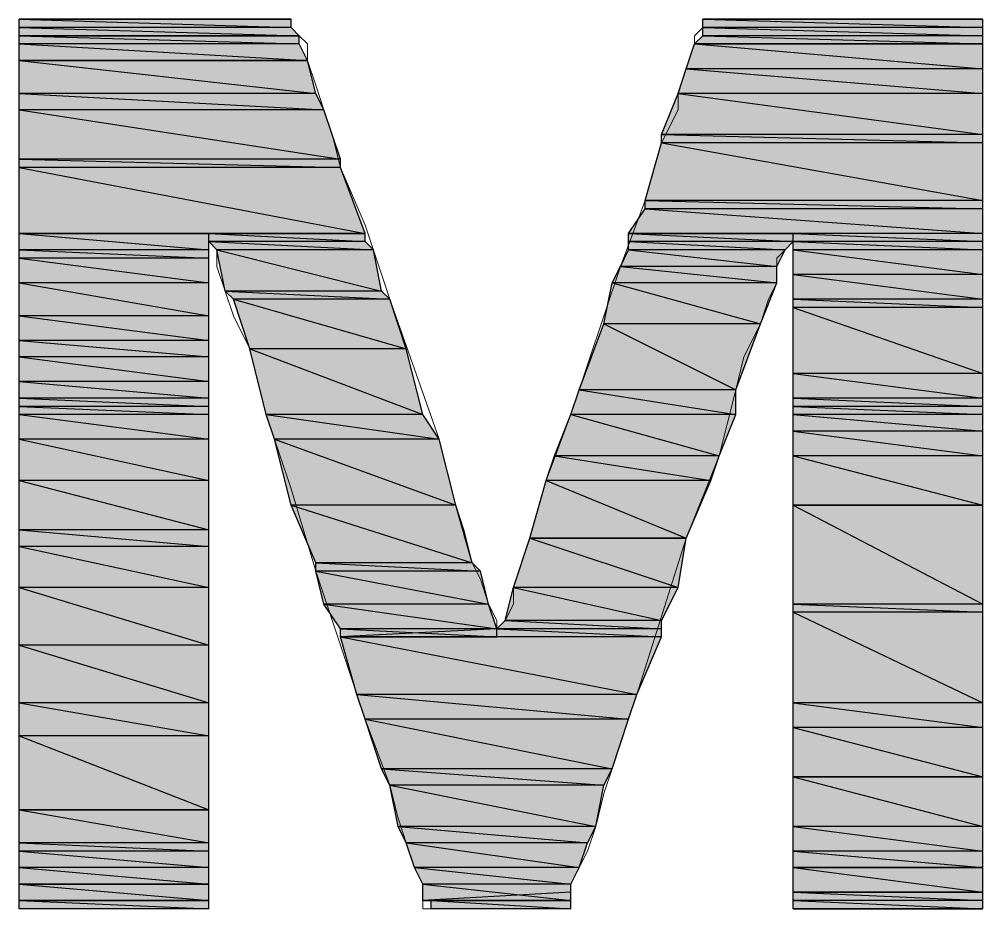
# Model space of a CAD drawing. Header units: millimetres. Extents: x -678 to 5260, y -935 to 3264.
# Drawn here: x 4973.06 to 5011.9, y -830.98 to -795.13 of the extents above; entities that cross this region are included whole.
import ezdxf

# ---------------------------------------------------------------- set-up
doc = ezdxf.new("R2010")
doc.units = ezdxf.units.MM
doc.header["$MEASUREMENT"] = 0
doc.layers.get('0').update_dxf_attribs({"linetype": 'CONTINUOUS'})

msp = doc.modelspace()

# ---------------------------------------------------------------- hatches: boundary and pattern name
at = {"true_color": 0x000007}
h = msp.add_hatch(color=7, dxfattribs=at)
h.paths.add_polyline_path([(4984.01304, -795.12832), (4973.05869, -795.12832), (4984.01304, -795.46027)])
h.paths.add_polyline_path([(4973.05869, -795.12832), (4984.01304, -795.46027), (4973.05869, -795.46027)])
h = msp.add_hatch(color=7, dxfattribs=at)
h.paths.add_polyline_path([(5011.89686, -795.12832), (5000.61055, -795.12832), (5011.89686, -795.46027)])
h.paths.add_polyline_path([(5000.61055, -795.12832), (5011.89686, -795.46027), (5000.61055, -795.46027)])
h = msp.add_hatch(color=7, dxfattribs=at)
h.paths.add_polyline_path([(4984.01304, -795.46027), (4973.05869, -795.46027), (4984.34499, -795.79222)])
h.paths.add_polyline_path([(4973.05869, -795.46027), (4984.34499, -795.79222), (4973.05869, -795.79222)])
h = msp.add_hatch(color=7, dxfattribs=at)
h.paths.add_polyline_path([(4984.34499, -795.79222), (4973.05869, -795.79222), (4984.34499, -796.12417)])
h.paths.add_polyline_path([(4973.05869, -795.79222), (4984.34499, -796.12417), (4973.05869, -796.12417)])
h = msp.add_hatch(color=7, dxfattribs=at)
h.paths.add_polyline_path([(5011.89686, -795.79222), (5000.61055, -795.79222), (5011.89686, -796.12417)])
h.paths.add_polyline_path([(5000.61055, -795.79222), (5011.89686, -796.12417), (5000.2786, -796.12417)])
h = msp.add_hatch(color=7, dxfattribs=at)
h.paths.add_polyline_path([(5011.89686, -795.46027), (5000.61055, -795.46027), (5011.89686, -795.79222)])
h.paths.add_polyline_path([(5000.61055, -795.46027), (5011.89686, -795.79222), (5000.61055, -795.79222)])
h = msp.add_hatch(color=7, dxfattribs=at)
h.paths.add_polyline_path([(4984.34499, -796.12417), (4973.05869, -796.12417), (4984.67694, -796.78807)])
h.paths.add_polyline_path([(4973.05869, -796.12417), (4984.67694, -796.78807), (4973.05869, -796.78807)])
h = msp.add_hatch(color=7, dxfattribs=at)
h.paths.add_polyline_path([(5011.89686, -796.12417), (5000.2786, -796.12417), (5011.89686, -797.12002)])
h.paths.add_polyline_path([(5000.2786, -796.12417), (5011.89686, -797.12002), (4999.94665, -797.12002)])
h = msp.add_hatch(color=7, dxfattribs=at)
h.paths.add_polyline_path([(4984.67694, -796.78807), (4973.05869, -796.78807), (4985.00889, -798.11587)])
h.paths.add_polyline_path([(4973.05869, -796.78807), (4985.00889, -798.11587), (4973.05869, -798.11587)])
h = msp.add_hatch(color=7, dxfattribs=at)
h.paths.add_polyline_path([(5011.89686, -797.12002), (4999.94665, -797.12002), (5011.89686, -798.11587)])
h.paths.add_polyline_path([(4999.94665, -797.12002), (5011.89686, -798.11587), (4999.6147, -798.11587)])
h = msp.add_hatch(color=7, dxfattribs=at)
h.paths.add_polyline_path([(4985.00889, -798.11587), (4973.05869, -798.11587), (4985.34084, -798.77977)])
h.paths.add_polyline_path([(4973.05869, -798.11587), (4985.34084, -798.77977), (4973.05869, -798.77977)])
h = msp.add_hatch(color=7, dxfattribs=at)
h.paths.add_polyline_path([(5011.89686, -798.11587), (4999.6147, -798.11587), (5011.89686, -799.77562)])
h.paths.add_polyline_path([(4999.6147, -798.11587), (5011.89686, -799.77562), (4998.9508, -799.77562)])
h = msp.add_hatch(color=7, dxfattribs=at)
h.paths.add_polyline_path([(4985.34084, -798.77977), (4973.05869, -798.77977), (4986.00474, -800.77147)])
h.paths.add_polyline_path([(4973.05869, -798.77977), (4986.00474, -800.77147), (4973.05869, -800.77147)])
h = msp.add_hatch(color=7, dxfattribs=at)
h.paths.add_polyline_path([(5011.89686, -799.77562), (4998.9508, -799.77562), (5011.89686, -800.10757)])
h.paths.add_polyline_path([(4998.9508, -799.77562), (5011.89686, -800.10757), (4998.9508, -800.10757)])
h = msp.add_hatch(color=7, dxfattribs=at)
h.paths.add_polyline_path([(5011.89686, -800.10757), (4998.9508, -800.10757), (5011.89686, -802.43122)])
h.paths.add_polyline_path([(4998.9508, -800.10757), (5011.89686, -802.43122), (4998.2869, -802.43122)])
h = msp.add_hatch(color=7, dxfattribs=at)
h.paths.add_polyline_path([(4986.00474, -800.77147), (4973.05869, -800.77147), (4986.00474, -801.10342)])
h.paths.add_polyline_path([(4973.05869, -800.77147), (4986.00474, -801.10342), (4973.05869, -801.10342)])
h = msp.add_hatch(color=7, dxfattribs=at)
h.paths.add_polyline_path([(4986.00474, -801.10342), (4973.05869, -801.10342), (4987.00059, -803.75902)])
h.paths.add_polyline_path([(4973.05869, -801.10342), (4987.00059, -803.75902), (4973.05869, -803.75902)])
h = msp.add_hatch(color=7, dxfattribs=at)
h.paths.add_polyline_path([(5011.89686, -802.76317), (4998.2869, -802.76317), (5011.89686, -803.75902)])
h.paths.add_polyline_path([(4998.2869, -802.76317), (5011.89686, -803.75902), (4997.623, -803.75902)])
h = msp.add_hatch(color=7, dxfattribs=at)
h.paths.add_polyline_path([(5011.89686, -802.43122), (4998.2869, -802.43122), (5011.89686, -802.76317)])
h.paths.add_polyline_path([(4998.2869, -802.43122), (5011.89686, -802.76317), (4998.2869, -802.76317)])
h = msp.add_hatch(color=7, dxfattribs=at)
h.paths.add_polyline_path([(4980.69354, -803.75902), (4973.05869, -803.75902), (4980.69354, -804.42292)])
h.paths.add_polyline_path([(4973.05869, -803.75902), (4980.69354, -804.42292), (4973.05869, -804.42292)])
h = msp.add_hatch(color=7, dxfattribs=at)
h.paths.add_polyline_path([(4987.00059, -803.75902), (4980.69354, -803.75902), (4987.00059, -804.09097)])
h.paths.add_polyline_path([(4980.69354, -803.75902), (4987.00059, -804.09097), (4980.69354, -804.09097)])
h = msp.add_hatch(color=7, dxfattribs=at)
h.paths.add_polyline_path([(5004.26201, -803.75902), (4997.623, -803.75902), (5004.26201, -804.09097)])
h.paths.add_polyline_path([(4997.623, -803.75902), (5004.26201, -804.09097), (4997.623, -804.09097)])
h = msp.add_hatch(color=7, dxfattribs=at)
h.paths.add_polyline_path([(5011.89686, -803.75902), (5004.26201, -803.75902), (5011.89686, -804.09097)])
h.paths.add_polyline_path([(5004.26201, -803.75902), (5011.89686, -804.09097), (5004.26201, -804.09097)])
h = msp.add_hatch(color=7, dxfattribs=at)
h.paths.add_polyline_path([(4987.00059, -804.09097), (4980.69354, -804.09097), (4987.33254, -804.42292)])
h.paths.add_polyline_path([(4980.69354, -804.09097), (4987.33254, -804.42292), (4981.02549, -804.42292)])
h = msp.add_hatch(color=7, dxfattribs=at)
h.paths.add_polyline_path([(5004.26201, -804.09097), (4997.623, -804.09097), (5003.93006, -804.42292)])
h.paths.add_polyline_path([(4997.623, -804.09097), (5003.93006, -804.42292), (4997.623, -804.42292)])
h = msp.add_hatch(color=7, dxfattribs=at)
h.paths.add_polyline_path([(5011.89686, -804.09097), (5004.26201, -804.09097), (5011.89686, -804.42292)])
h.paths.add_polyline_path([(5004.26201, -804.09097), (5011.89686, -804.42292), (5004.26201, -804.42292)])
h = msp.add_hatch(color=7, dxfattribs=at)
h.paths.add_polyline_path([(4980.69354, -804.42292), (4973.05869, -804.42292), (4980.69354, -804.75487)])
h.paths.add_polyline_path([(4973.05869, -804.42292), (4980.69354, -804.75487), (4973.05869, -804.75487)])
h = msp.add_hatch(color=7, dxfattribs=at)
h.paths.add_polyline_path([(4987.33254, -804.42292), (4981.02549, -804.42292), (4987.6645, -806.08267)])
h.paths.add_polyline_path([(4981.02549, -804.42292), (4987.6645, -806.08267), (4981.35744, -806.08267)])
h = msp.add_hatch(color=7, dxfattribs=at)
h.paths.add_polyline_path([(5003.93006, -804.42292), (4997.623, -804.42292), (5003.59811, -805.08682)])
h.paths.add_polyline_path([(4997.623, -804.42292), (5003.59811, -805.08682), (4997.29105, -805.08682)])
h = msp.add_hatch(color=7, dxfattribs=at)
h.paths.add_polyline_path([(5011.89686, -804.42292), (5004.26201, -804.42292), (5011.89686, -805.41877)])
h.paths.add_polyline_path([(5004.26201, -804.42292), (5011.89686, -805.41877), (5004.26201, -805.41877)])
h = msp.add_hatch(color=7, dxfattribs=at)
h.paths.add_polyline_path([(4980.69354, -804.75487), (4973.05869, -804.75487), (4980.69354, -805.75072)])
h.paths.add_polyline_path([(4973.05869, -804.75487), (4980.69354, -805.75072), (4973.05869, -805.75072)])
h = msp.add_hatch(color=7, dxfattribs=at)
h.paths.add_polyline_path([(5003.59811, -805.08682), (4997.29105, -805.08682), (5003.59811, -805.75072)])
h.paths.add_polyline_path([(4997.29105, -805.08682), (5003.59811, -805.75072), (4996.9591, -805.75072)])
h = msp.add_hatch(color=7, dxfattribs=at)
h.paths.add_polyline_path([(5011.89686, -805.41877), (5004.26201, -805.41877), (5011.89686, -806.41462)])
h.paths.add_polyline_path([(5004.26201, -805.41877), (5011.89686, -806.41462), (5004.26201, -806.41462)])
h = msp.add_hatch(color=7, dxfattribs=at)
h.paths.add_polyline_path([(4980.69354, -805.75072), (4973.05869, -805.75072), (4980.69354, -807.07852)])
h.paths.add_polyline_path([(4973.05869, -805.75072), (4980.69354, -807.07852), (4973.05869, -807.07852)])
h = msp.add_hatch(color=7, dxfattribs=at)
h.paths.add_polyline_path([(5003.59811, -805.75072), (4996.9591, -805.75072), (5002.9342, -807.41047)])
h.paths.add_polyline_path([(4996.9591, -805.75072), (5002.9342, -807.41047), (4996.62715, -807.41047)])
h = msp.add_hatch(color=7, dxfattribs=at)
h.paths.add_polyline_path([(4987.6645, -806.08267), (4981.35744, -806.08267), (4987.99645, -806.41462)])
h.paths.add_polyline_path([(4981.35744, -806.08267), (4987.99645, -806.41462), (4981.68939, -806.41462)])
h = msp.add_hatch(color=7, dxfattribs=at)
h.paths.add_polyline_path([(4987.99645, -806.41462), (4981.68939, -806.41462), (4988.66035, -808.40633)])
h.paths.add_polyline_path([(4981.68939, -806.41462), (4988.66035, -808.40633), (4982.35329, -808.40633)])
h = msp.add_hatch(color=7, dxfattribs=at)
h.paths.add_polyline_path([(5011.89686, -806.41462), (5004.26201, -806.41462), (5011.89686, -806.74657)])
h.paths.add_polyline_path([(5004.26201, -806.41462), (5011.89686, -806.74657), (5004.26201, -806.74657)])
h = msp.add_hatch(color=7, dxfattribs=at)
h.paths.add_polyline_path([(5011.89686, -806.74657), (5004.26201, -806.74657), (5011.89686, -809.40218)])
h.paths.add_polyline_path([(5004.26201, -806.74657), (5011.89686, -809.40218), (5004.26201, -809.40218)])
h = msp.add_hatch(color=7, dxfattribs=at)
h.paths.add_polyline_path([(4980.69354, -807.07852), (4973.05869, -807.07852), (4980.69354, -808.07438)])
h.paths.add_polyline_path([(4973.05869, -807.07852), (4980.69354, -808.07438), (4973.05869, -808.07438)])
h = msp.add_hatch(color=7, dxfattribs=at)
h.paths.add_polyline_path([(5002.9342, -807.41047), (4996.62715, -807.41047), (5001.93835, -810.06608)])
h.paths.add_polyline_path([(4996.62715, -807.41047), (5001.93835, -810.06608), (4995.6313, -810.06608)])
h = msp.add_hatch(color=7, dxfattribs=at)
h.paths.add_polyline_path([(4980.69354, -808.07438), (4973.05869, -808.07438), (4980.69354, -808.73828)])
h.paths.add_polyline_path([(4973.05869, -808.07438), (4980.69354, -808.73828), (4973.05869, -808.73828)])
h = msp.add_hatch(color=7, dxfattribs=at)
h.paths.add_polyline_path([(4988.66035, -808.40633), (4982.35329, -808.40633), (4989.32425, -811.06193)])
h.paths.add_polyline_path([(4982.35329, -808.40633), (4989.32425, -811.06193), (4983.01719, -811.06193)])
h = msp.add_hatch(color=7, dxfattribs=at)
h.paths.add_polyline_path([(4980.69354, -808.73828), (4973.05869, -808.73828), (4980.69354, -809.73413)])
h.paths.add_polyline_path([(4973.05869, -808.73828), (4980.69354, -809.73413), (4973.05869, -809.73413)])
h = msp.add_hatch(color=7, dxfattribs=at)
h.paths.add_polyline_path([(4980.69354, -809.73413), (4973.05869, -809.73413), (4980.69354, -810.39803)])
h.paths.add_polyline_path([(4973.05869, -809.73413), (4980.69354, -810.39803), (4973.05869, -810.39803)])
h = msp.add_hatch(color=7, dxfattribs=at)
h.paths.add_polyline_path([(5011.89686, -809.40218), (5004.26201, -809.40218), (5011.89686, -810.39803)])
h.paths.add_polyline_path([(5004.26201, -809.40218), (5011.89686, -810.39803), (5004.26201, -810.39803)])
h = msp.add_hatch(color=7, dxfattribs=at)
h.paths.add_polyline_path([(5001.93835, -810.06608), (4995.6313, -810.06608), (5001.93835, -811.06193)])
h.paths.add_polyline_path([(4995.6313, -810.06608), (5001.93835, -811.06193), (4995.29935, -811.06193)])
h = msp.add_hatch(color=7, dxfattribs=at)
h.paths.add_polyline_path([(4980.69354, -810.39803), (4973.05869, -810.39803), (4980.69354, -810.72998)])
h.paths.add_polyline_path([(4973.05869, -810.39803), (4980.69354, -810.72998), (4973.05869, -810.72998)])
h = msp.add_hatch(color=7, dxfattribs=at)
h.paths.add_polyline_path([(5011.89686, -810.39803), (5004.26201, -810.39803), (5011.89686, -810.72998)])
h.paths.add_polyline_path([(5004.26201, -810.39803), (5011.89686, -810.72998), (5004.26201, -810.72998)])
h = msp.add_hatch(color=7, dxfattribs=at)
h.paths.add_polyline_path([(4980.69354, -810.72998), (4973.05869, -810.72998), (4980.69354, -811.06193)])
h.paths.add_polyline_path([(4973.05869, -810.72998), (4980.69354, -811.06193), (4973.05869, -811.06193)])
h = msp.add_hatch(color=7, dxfattribs=at)
h.paths.add_polyline_path([(5011.89686, -810.72998), (5004.26201, -810.72998), (5011.89686, -811.06193)])
h.paths.add_polyline_path([(5004.26201, -810.72998), (5011.89686, -811.06193), (5004.26201, -811.06193)])
h = msp.add_hatch(color=7, dxfattribs=at)
h.paths.add_polyline_path([(4980.69354, -811.06193), (4973.05869, -811.06193), (4980.69354, -812.05778)])
h.paths.add_polyline_path([(4973.05869, -811.06193), (4980.69354, -812.05778), (4973.05869, -812.05778)])
h = msp.add_hatch(color=7, dxfattribs=at)
h.paths.add_polyline_path([(4989.32425, -811.06193), (4983.01719, -811.06193), (4989.98815, -812.05778)])
h.paths.add_polyline_path([(4983.01719, -811.06193), (4989.98815, -812.05778), (4983.34914, -812.05778)])
h = msp.add_hatch(color=7, dxfattribs=at)
h.paths.add_polyline_path([(5001.93835, -811.06193), (4995.29935, -811.06193), (5001.27445, -812.72168)])
h.paths.add_polyline_path([(4995.29935, -811.06193), (5001.27445, -812.72168), (4994.63545, -812.72168)])
h = msp.add_hatch(color=7, dxfattribs=at)
h.paths.add_polyline_path([(5011.89686, -811.06193), (5004.26201, -811.06193), (5011.89686, -811.72583)])
h.paths.add_polyline_path([(5004.26201, -811.06193), (5011.89686, -811.72583), (5004.26201, -811.72583)])
h = msp.add_hatch(color=7, dxfattribs=at)
h.paths.add_polyline_path([(4980.69354, -812.05778), (4973.05869, -812.05778), (4980.69354, -813.71753)])
h.paths.add_polyline_path([(4973.05869, -812.05778), (4980.69354, -813.71753), (4973.05869, -813.71753)])
h = msp.add_hatch(color=7, dxfattribs=at)
h.paths.add_polyline_path([(4989.98815, -812.05778), (4983.34914, -812.05778), (4990.65205, -814.71338)])
h.paths.add_polyline_path([(4983.34914, -812.05778), (4990.65205, -814.71338), (4984.01304, -814.71338)])
h = msp.add_hatch(color=7, dxfattribs=at)
h.paths.add_polyline_path([(5011.89686, -811.72583), (5004.26201, -811.72583), (5011.89686, -812.72168)])
h.paths.add_polyline_path([(5004.26201, -811.72583), (5011.89686, -812.72168), (5004.26201, -812.72168)])
h = msp.add_hatch(color=7, dxfattribs=at)
h.paths.add_polyline_path([(5001.27445, -812.72168), (4994.63545, -812.72168), (5000.9425, -813.71753)])
h.paths.add_polyline_path([(4994.63545, -812.72168), (5000.9425, -813.71753), (4994.3035, -813.71753)])
h = msp.add_hatch(color=7, dxfattribs=at)
h.paths.add_polyline_path([(5011.89686, -812.72168), (5004.26201, -812.72168), (5011.89686, -814.71338)])
h.paths.add_polyline_path([(5004.26201, -812.72168), (5011.89686, -814.71338), (5004.26201, -814.71338)])
h = msp.add_hatch(color=7, dxfattribs=at)
h.paths.add_polyline_path([(4980.69354, -813.71753), (4973.05869, -813.71753), (4980.69354, -815.70923)])
h.paths.add_polyline_path([(4973.05869, -813.71753), (4980.69354, -815.70923), (4973.05869, -815.70923)])
h = msp.add_hatch(color=7, dxfattribs=at)
h.paths.add_polyline_path([(5000.9425, -813.71753), (4994.3035, -813.71753), (4999.94665, -816.04118)])
h.paths.add_polyline_path([(4994.3035, -813.71753), (4999.94665, -816.04118), (4993.6396, -816.04118)])
h.paths.add_polyline_path([(4999.94665, -816.04118), (4993.6396, -816.04118)])
h.paths.add_polyline_path([(4993.6396, -816.04118), (4999.94665, -816.04118)])
h = msp.add_hatch(color=7, dxfattribs=at)
h.paths.add_polyline_path([(4990.65205, -814.71338), (4984.01304, -814.71338), (4991.31595, -817.03703)])
h.paths.add_polyline_path([(4984.01304, -814.71338), (4991.31595, -817.03703), (4985.00889, -817.03703)])
h = msp.add_hatch(color=7, dxfattribs=at)
h.paths.add_polyline_path([(5011.89686, -814.71338), (5004.26201, -814.71338), (5011.89686, -818.69678)])
h.paths.add_polyline_path([(5004.26201, -814.71338), (5011.89686, -818.69678), (5004.26201, -818.69678)])
h = msp.add_hatch(color=7, dxfattribs=at)
h.paths.add_polyline_path([(4980.69354, -815.70923), (4973.05869, -815.70923), (4980.69354, -816.37313)])
h.paths.add_polyline_path([(4973.05869, -815.70923), (4980.69354, -816.37313), (4973.05869, -816.37313)])
h = msp.add_hatch(color=7, dxfattribs=at)
h.paths.add_polyline_path([(4980.69354, -816.37313), (4973.05869, -816.37313), (4980.69354, -818.03288)])
h.paths.add_polyline_path([(4973.05869, -816.37313), (4980.69354, -818.03288), (4973.05869, -818.03288)])
h = msp.add_hatch(color=7, dxfattribs=at)
h.paths.add_polyline_path([(4999.94665, -816.04118), (4993.6396, -816.04118), (4999.6147, -818.03288)])
h.paths.add_polyline_path([(4993.6396, -816.04118), (4999.6147, -818.03288), (4992.9757, -818.03288)])
h = msp.add_hatch(color=7, dxfattribs=at)
h.paths.add_polyline_path([(4991.31595, -817.03703), (4985.00889, -817.03703), (4991.6479, -817.36898)])
h.paths.add_polyline_path([(4985.00889, -817.03703), (4991.6479, -817.36898), (4985.00889, -817.36898)])
h = msp.add_hatch(color=7, dxfattribs=at)
h.paths.add_polyline_path([(4991.6479, -817.36898), (4985.00889, -817.36898), (4991.97985, -818.69678)])
h.paths.add_polyline_path([(4985.00889, -817.36898), (4991.97985, -818.69678), (4985.34084, -818.69678)])
h = msp.add_hatch(color=7, dxfattribs=at)
h.paths.add_polyline_path([(4980.69354, -818.03288), (4973.05869, -818.03288), (4980.69354, -820.35653)])
h.paths.add_polyline_path([(4973.05869, -818.03288), (4980.69354, -820.35653), (4973.05869, -820.35653)])
h = msp.add_hatch(color=7, dxfattribs=at)
h.paths.add_polyline_path([(4999.6147, -818.03288), (4992.9757, -818.03288), (4998.9508, -819.36068)])
h.paths.add_polyline_path([(4992.9757, -818.03288), (4998.9508, -819.36068), (4992.64375, -819.36068)])
h = msp.add_hatch(color=7, dxfattribs=at)
h.paths.add_polyline_path([(4991.97985, -818.69678), (4985.34084, -818.69678), (4992.3118, -819.69263)])
h.paths.add_polyline_path([(4985.34084, -818.69678), (4992.3118, -819.69263), (4986.00474, -819.69263)])
h = msp.add_hatch(color=7, dxfattribs=at)
h.paths.add_polyline_path([(5011.89686, -818.69678), (5004.26201, -818.69678), (5011.89686, -819.02873)])
h.paths.add_polyline_path([(5004.26201, -818.69678), (5011.89686, -819.02873), (5004.26201, -819.02873)])
h = msp.add_hatch(color=7, dxfattribs=at)
h.paths.add_polyline_path([(5011.89686, -819.02873), (5004.26201, -819.02873), (5011.89686, -822.68018)])
h.paths.add_polyline_path([(5004.26201, -819.02873), (5011.89686, -822.68018), (5004.26201, -822.68018)])
h = msp.add_hatch(color=7, dxfattribs=at)
h.paths.add_polyline_path([(4998.9508, -819.36068), (4992.64375, -819.36068), (4998.9508, -819.69263)])
h.paths.add_polyline_path([(4992.64375, -819.36068), (4998.9508, -819.69263), (4992.3118, -819.69263)])
h = msp.add_hatch(color=7, dxfattribs=at)
h.paths.add_polyline_path([(4992.3118, -819.69263), (4986.00474, -819.69263), (4992.3118, -820.02458)])
h.paths.add_polyline_path([(4986.00474, -819.69263), (4992.3118, -820.02458), (4986.00474, -820.02458)])
h = msp.add_hatch(color=7, dxfattribs=at)
h.paths.add_polyline_path([(4986.00474, -820.02458), (4992.3118, -820.02458), (4992.3118, -819.69263)])
h.paths.add_polyline_path([(4992.3118, -820.02458), (4992.3118, -819.69263), (4986.00474, -820.02458)])
h = msp.add_hatch(color=7, dxfattribs=at)
h.paths.add_polyline_path([(4998.9508, -819.69263), (4992.3118, -819.69263), (4998.9508, -820.02458)])
h.paths.add_polyline_path([(4992.3118, -819.69263), (4998.9508, -820.02458), (4992.3118, -820.02458)])
h = msp.add_hatch(color=7, dxfattribs=at)
h.paths.add_polyline_path([(4998.9508, -820.02458), (4986.00474, -820.02458), (4997.95495, -822.34823)])
h.paths.add_polyline_path([(4986.00474, -820.02458), (4997.95495, -822.34823), (4986.66864, -822.34823)])
h = msp.add_hatch(color=7, dxfattribs=at)
h.paths.add_polyline_path([(4980.69354, -820.35653), (4973.05869, -820.35653), (4980.69354, -822.68018)])
h.paths.add_polyline_path([(4973.05869, -820.35653), (4980.69354, -822.68018), (4973.05869, -822.68018)])
h = msp.add_hatch(color=7, dxfattribs=at)
h.paths.add_polyline_path([(4997.95495, -822.34823), (4986.66864, -822.34823), (4997.623, -823.34408)])
h.paths.add_polyline_path([(4986.66864, -822.34823), (4997.623, -823.34408), (4987.00059, -823.34408)])
h = msp.add_hatch(color=7, dxfattribs=at)
h.paths.add_polyline_path([(4980.69354, -822.68018), (4973.05869, -822.68018), (4980.69354, -824.00799)])
h.paths.add_polyline_path([(4973.05869, -822.68018), (4980.69354, -824.00799), (4973.05869, -824.00799)])
h = msp.add_hatch(color=7, dxfattribs=at)
h.paths.add_polyline_path([(5011.89686, -822.68018), (5004.26201, -822.68018), (5011.89686, -823.67603)])
h.paths.add_polyline_path([(5004.26201, -822.68018), (5011.89686, -823.67603), (5004.26201, -823.67603)])
h = msp.add_hatch(color=7, dxfattribs=at)
h.paths.add_polyline_path([(4997.623, -823.34408), (4987.00059, -823.34408), (4996.9591, -825.33579)])
h.paths.add_polyline_path([(4987.00059, -823.34408), (4996.9591, -825.33579), (4987.6645, -825.33579)])
h = msp.add_hatch(color=7, dxfattribs=at)
h.paths.add_polyline_path([(5011.89686, -823.67603), (5004.26201, -823.67603), (5011.89686, -825.66774)])
h.paths.add_polyline_path([(5004.26201, -823.67603), (5011.89686, -825.66774), (5004.26201, -825.66774)])
h.paths.add_polyline_path([(5011.89686, -825.66774), (5004.26201, -825.66774)])
h.paths.add_polyline_path([(5004.26201, -825.66774), (5011.89686, -825.66774)])
h = msp.add_hatch(color=7, dxfattribs=at)
h.paths.add_polyline_path([(4980.69354, -824.00799), (4973.05869, -824.00799), (4980.69354, -826.99554)])
h.paths.add_polyline_path([(4973.05869, -824.00799), (4980.69354, -826.99554), (4973.05869, -826.99554)])
h = msp.add_hatch(color=7, dxfattribs=at)
h.paths.add_polyline_path([(4996.9591, -825.33579), (4987.6645, -825.33579), (4996.62715, -825.99969)])
h.paths.add_polyline_path([(4987.6645, -825.33579), (4996.62715, -825.99969), (4987.99645, -825.99969)])
h = msp.add_hatch(color=7, dxfattribs=at)
h.paths.add_polyline_path([(5011.89686, -825.66774), (5004.26201, -825.66774), (5011.89686, -827.65944)])
h.paths.add_polyline_path([(5004.26201, -825.66774), (5011.89686, -827.65944), (5004.26201, -827.65944)])
h = msp.add_hatch(color=7, dxfattribs=at)
h.paths.add_polyline_path([(4996.62715, -825.99969), (4987.99645, -825.99969), (4996.2952, -827.65944)])
h.paths.add_polyline_path([(4987.99645, -825.99969), (4996.2952, -827.65944), (4988.3284, -827.65944)])
h = msp.add_hatch(color=7, dxfattribs=at)
h.paths.add_polyline_path([(4980.69354, -826.99554), (4973.05869, -826.99554), (4980.69354, -828.32334)])
h.paths.add_polyline_path([(4973.05869, -826.99554), (4980.69354, -828.32334), (4973.05869, -828.32334)])
h = msp.add_hatch(color=7, dxfattribs=at)
h.paths.add_polyline_path([(4996.2952, -827.65944), (4988.3284, -827.65944), (4995.96325, -828.32334)])
h.paths.add_polyline_path([(4988.3284, -827.65944), (4995.96325, -828.32334), (4988.66035, -828.32334)])
h = msp.add_hatch(color=7, dxfattribs=at)
h.paths.add_polyline_path([(5011.89686, -827.65944), (5004.26201, -827.65944), (5011.89686, -828.65529)])
h.paths.add_polyline_path([(5004.26201, -827.65944), (5011.89686, -828.65529), (5004.26201, -828.65529)])
h = msp.add_hatch(color=7, dxfattribs=at)
h.paths.add_polyline_path([(4980.69354, -828.32334), (4973.05869, -828.32334), (4980.69354, -828.65529)])
h.paths.add_polyline_path([(4973.05869, -828.32334), (4980.69354, -828.65529), (4973.05869, -828.65529)])
h = msp.add_hatch(color=7, dxfattribs=at)
h.paths.add_polyline_path([(4995.96325, -828.32334), (4988.66035, -828.32334), (4995.6313, -829.31919)])
h.paths.add_polyline_path([(4988.66035, -828.32334), (4995.6313, -829.31919), (4988.9923, -829.31919)])
h = msp.add_hatch(color=7, dxfattribs=at)
h.paths.add_polyline_path([(4980.69354, -828.65529), (4973.05869, -828.65529), (4980.69354, -829.31919)])
h.paths.add_polyline_path([(4973.05869, -828.65529), (4980.69354, -829.31919), (4973.05869, -829.31919)])
h = msp.add_hatch(color=7, dxfattribs=at)
h.paths.add_polyline_path([(5011.89686, -828.65529), (5004.26201, -828.65529), (5011.89686, -829.31919)])
h.paths.add_polyline_path([(5004.26201, -828.65529), (5011.89686, -829.31919), (5004.26201, -829.31919)])
h = msp.add_hatch(color=7, dxfattribs=at)
h.paths.add_polyline_path([(4980.69354, -829.31919), (4973.05869, -829.31919), (4980.69354, -829.98309)])
h.paths.add_polyline_path([(4973.05869, -829.31919), (4980.69354, -829.98309), (4973.05869, -829.98309)])
h = msp.add_hatch(color=7, dxfattribs=at)
h.paths.add_polyline_path([(4995.6313, -829.31919), (4988.9923, -829.31919), (4995.29935, -829.98309)])
h.paths.add_polyline_path([(4988.9923, -829.31919), (4995.29935, -829.98309), (4989.32425, -829.98309)])
h = msp.add_hatch(color=7, dxfattribs=at)
h.paths.add_polyline_path([(5011.89686, -829.31919), (5004.26201, -829.31919), (5011.89686, -830.31504)])
h.paths.add_polyline_path([(5004.26201, -829.31919), (5011.89686, -830.31504), (5004.26201, -830.31504)])
h = msp.add_hatch(color=7, dxfattribs=at)
h.paths.add_polyline_path([(4980.69354, -829.98309), (4973.05869, -829.98309), (4980.69354, -830.64699)])
h.paths.add_polyline_path([(4973.05869, -829.98309), (4980.69354, -830.64699), (4973.05869, -830.64699)])
h = msp.add_hatch(color=7, dxfattribs=at)
h.paths.add_polyline_path([(4995.29935, -829.98309), (4989.32425, -829.98309), (4995.29935, -830.64699)])
h.paths.add_polyline_path([(4989.32425, -829.98309), (4995.29935, -830.64699), (4989.32425, -830.64699)])
h = msp.add_hatch(color=7, dxfattribs=at)
h.paths.add_polyline_path([(4989.32425, -830.64699), (4995.29935, -830.64699), (4995.29935, -830.31504)])
h.paths.add_polyline_path([(4995.29935, -830.64699), (4995.29935, -830.31504), (4989.32425, -830.64699)])
h = msp.add_hatch(color=7, dxfattribs=at)
h.paths.add_polyline_path([(5011.89686, -830.31504), (5004.26201, -830.31504), (5011.89686, -830.64699)])
h.paths.add_polyline_path([(5004.26201, -830.31504), (5011.89686, -830.64699), (5004.26201, -830.64699)])
h = msp.add_hatch(color=7, dxfattribs=at)
h.paths.add_polyline_path([(4980.69354, -830.64699), (4973.05869, -830.64699), (4980.69354, -830.97894)])
h.paths.add_polyline_path([(4973.05869, -830.64699), (4980.69354, -830.97894), (4973.05869, -830.97894)])
h = msp.add_hatch(color=7, dxfattribs=at)
h.paths.add_polyline_path([(4995.29935, -830.64699), (4989.6562, -830.64699), (4995.29935, -830.97894)])
h.paths.add_polyline_path([(4989.6562, -830.64699), (4995.29935, -830.97894), (4989.6562, -830.97894)])
h = msp.add_hatch(color=7, dxfattribs=at)
h.paths.add_polyline_path([(5011.89686, -830.64699), (5004.26201, -830.64699), (5011.89686, -830.97894)])
h.paths.add_polyline_path([(5004.26201, -830.64699), (5011.89686, -830.97894), (5004.26201, -830.97894)])

# ---------------------------------------------------------------- linework, layer by layer
at = {"color": 7, "linetype": 'Continuous', "lineweight": -2, "true_color": 0x000007}
for points in [[(4984.01304, -795.12832), (4973.05869, -795.12832)], [(4973.05869, -795.12832), (4984.01304, -795.12832)], [(4984.01304, -795.12832), (4973.05869, -795.12832), (4984.01304, -795.46027)], [(4973.05869, -795.12832), (4984.01304, -795.46027), (4973.05869, -795.46027)], [(5000.61055, -795.12832), (5011.89686, -795.12832), (5011.89686, -795.12832)], [(5011.89686, -795.12832), (5011.89686, -795.12832), (5000.61055, -795.12832)], [(5011.89686, -795.12832), (5000.61055, -795.12832), (5011.89686, -795.46027)], [(5000.61055, -795.12832), (5011.89686, -795.46027), (5000.61055, -795.46027)], [(4984.01304, -795.46027), (4973.05869, -795.46027), (4984.34499, -795.79222)], [(4973.05869, -795.46027), (4984.34499, -795.79222), (4973.05869, -795.79222)], [(4973.05869, -795.79222), (4984.34499, -795.79222), (4984.34499, -795.79222)], [(4984.34499, -795.79222), (4984.34499, -795.79222), (4973.05869, -795.79222)], [(4984.34499, -795.79222), (4973.05869, -795.79222), (4984.34499, -796.12417)], [(4973.05869, -795.79222), (4984.34499, -796.12417), (4973.05869, -796.12417)], [(5000.61055, -795.79222), (5011.89686, -796.12417), (5000.2786, -796.12417)], [(5011.89686, -795.46027), (5000.61055, -795.46027), (5011.89686, -795.79222)], [(5000.61055, -795.46027), (5011.89686, -795.79222), (5000.61055, -795.79222)], [(5011.89686, -795.79222), (5000.61055, -795.79222), (5011.89686, -796.12417)], [(4984.34499, -796.12417), (4973.05869, -796.12417), (4984.67694, -796.78807)], [(4973.05869, -796.12417), (4984.67694, -796.78807), (4973.05869, -796.78807)], [(5000.2786, -796.12417), (5011.89686, -797.12002), (4999.94665, -797.12002)], [(5000.2786, -796.12417), (5011.89686, -796.12417), (5011.89686, -796.12417)], [(5011.89686, -796.12417), (5011.89686, -796.12417), (5000.2786, -796.12417)], [(5011.89686, -796.12417), (5000.2786, -796.12417), (5011.89686, -797.12002)], [(4973.05869, -796.78807), (4984.67694, -796.78807), (4984.67694, -796.78807)], [(4984.67694, -796.78807), (4984.67694, -796.78807), (4973.05869, -796.78807)], [(4984.67694, -796.78807), (4973.05869, -796.78807), (4985.00889, -798.11587)], [(4973.05869, -796.78807), (4985.00889, -798.11587), (4973.05869, -798.11587)], [(4999.94665, -797.12002), (5011.89686, -798.11587), (4999.6147, -798.11587)], [(5011.89686, -797.12002), (4999.94665, -797.12002), (5011.89686, -798.11587)], [(4985.00889, -798.11587), (4973.05869, -798.11587), (4985.34084, -798.77977)], [(4973.05869, -798.11587), (4985.34084, -798.77977), (4973.05869, -798.77977)], [(4999.6147, -798.11587), (5011.89686, -799.77562), (4998.9508, -799.77562)], [(5011.89686, -798.11587), (4999.6147, -798.11587), (5011.89686, -799.77562)], [(4985.34084, -798.77977), (4973.05869, -798.77977), (4986.00474, -800.77147)], [(4973.05869, -798.77977), (4986.00474, -800.77147), (4973.05869, -800.77147)], [(5011.89686, -799.77562), (4998.9508, -799.77562), (5011.89686, -800.10757)], [(4998.9508, -799.77562), (5011.89686, -800.10757), (4998.9508, -800.10757)], [(4998.9508, -800.10757), (5011.89686, -802.43122), (4998.2869, -802.43122)], [(5011.89686, -800.10757), (4998.9508, -800.10757), (5011.89686, -802.43122)], [(4986.00474, -800.77147), (4973.05869, -800.77147), (4986.00474, -801.10342)], [(4973.05869, -800.77147), (4986.00474, -801.10342), (4973.05869, -801.10342)], [(4986.00474, -801.10342), (4973.05869, -801.10342), (4987.00059, -803.75902)], [(4973.05869, -801.10342), (4987.00059, -803.75902), (4973.05869, -803.75902)], [(4998.2869, -802.76317), (5011.89686, -803.75902), (4997.623, -803.75902)], [(5011.89686, -802.43122), (4998.2869, -802.43122), (5011.89686, -802.76317)], [(4998.2869, -802.43122), (5011.89686, -802.76317), (4998.2869, -802.76317)], [(5011.89686, -802.76317), (4998.2869, -802.76317), (5011.89686, -803.75902)], [(4973.05869, -803.75902), (4980.69354, -803.75902), (4980.69354, -803.75902)], [(4980.69354, -803.75902), (4980.69354, -803.75902), (4973.05869, -803.75902)], [(4973.05869, -803.75902), (4980.69354, -803.75902), (4980.69354, -803.75902)], [(4980.69354, -803.75902), (4980.69354, -803.75902), (4973.05869, -803.75902)], [(4980.69354, -803.75902), (4973.05869, -803.75902), (4980.69354, -804.42292)], [(4973.05869, -803.75902), (4980.69354, -804.42292), (4973.05869, -804.42292)], [(4980.69354, -803.75902), (4987.00059, -803.75902), (4987.00059, -803.75902)], [(4987.00059, -803.75902), (4987.00059, -803.75902), (4980.69354, -803.75902)], [(4987.00059, -803.75902), (4980.69354, -803.75902), (4987.00059, -804.09097)], [(4980.69354, -803.75902), (4987.00059, -804.09097), (4980.69354, -804.09097)], [(4997.623, -803.75902), (5004.26201, -803.75902), (5004.26201, -803.75902)], [(5004.26201, -803.75902), (5004.26201, -803.75902), (4997.623, -803.75902)], [(5004.26201, -803.75902), (4997.623, -803.75902)], [(4997.623, -803.75902), (5004.26201, -803.75902), (5004.26201, -803.75902)], [(5004.26201, -803.75902), (4997.623, -803.75902), (5004.26201, -804.09097)], [(4997.623, -803.75902), (5004.26201, -804.09097), (4997.623, -804.09097)], [(5011.89686, -803.75902), (5004.26201, -803.75902), (5011.89686, -804.09097)], [(5004.26201, -803.75902), (5011.89686, -804.09097), (5004.26201, -804.09097)], [(4987.00059, -804.09097), (4980.69354, -804.09097), (4987.33254, -804.42292)], [(4980.69354, -804.09097), (4987.33254, -804.42292), (4981.02549, -804.42292)], [(5004.26201, -804.09097), (4997.623, -804.09097), (5003.93006, -804.42292)], [(4997.623, -804.09097), (5003.93006, -804.42292), (4997.623, -804.42292)], [(5011.89686, -804.09097), (5004.26201, -804.09097), (5011.89686, -804.42292)], [(5004.26201, -804.09097), (5011.89686, -804.42292), (5004.26201, -804.42292)], [(4980.69354, -804.42292), (4973.05869, -804.42292), (4980.69354, -804.75487)], [(4973.05869, -804.42292), (4980.69354, -804.75487), (4973.05869, -804.75487)], [(4987.33254, -804.42292), (4981.02549, -804.42292), (4987.6645, -806.08267)], [(4981.02549, -804.42292), (4987.6645, -806.08267), (4981.35744, -806.08267)], [(4997.623, -804.42292), (5003.59811, -805.08682), (4997.29105, -805.08682)], [(5003.93006, -804.42292), (4997.623, -804.42292), (5003.59811, -805.08682)], [(5011.89686, -804.42292), (5004.26201, -804.42292), (5011.89686, -805.41877)], [(5004.26201, -804.42292), (5011.89686, -805.41877), (5004.26201, -805.41877)], [(4980.69354, -804.75487), (4973.05869, -804.75487), (4980.69354, -805.75072)], [(4973.05869, -804.75487), (4980.69354, -805.75072), (4973.05869, -805.75072)], [(4997.29105, -805.08682), (5003.59811, -805.75072), (4996.9591, -805.75072)], [(5003.59811, -805.08682), (4997.29105, -805.08682), (5003.59811, -805.75072)], [(5011.89686, -805.41877), (5004.26201, -805.41877), (5011.89686, -806.41462)], [(5004.26201, -805.41877), (5011.89686, -806.41462), (5004.26201, -806.41462)], [(4980.69354, -805.75072), (4973.05869, -805.75072), (4980.69354, -807.07852)], [(4973.05869, -805.75072), (4980.69354, -807.07852), (4973.05869, -807.07852)], [(4996.9591, -805.75072), (5002.9342, -807.41047), (4996.62715, -807.41047)], [(5003.59811, -805.75072), (4996.9591, -805.75072), (5002.9342, -807.41047)], [(4987.6645, -806.08267), (4981.35744, -806.08267), (4987.99645, -806.41462)], [(4981.35744, -806.08267), (4987.99645, -806.41462), (4981.68939, -806.41462)], [(4987.99645, -806.41462), (4981.68939, -806.41462), (4988.66035, -808.40633)], [(4981.68939, -806.41462), (4988.66035, -808.40633), (4982.35329, -808.40633)], [(5011.89686, -806.41462), (5004.26201, -806.41462), (5011.89686, -806.74657)], [(5004.26201, -806.41462), (5011.89686, -806.74657), (5004.26201, -806.74657)], [(5011.89686, -806.74657), (5004.26201, -806.74657), (5011.89686, -809.40218)], [(5004.26201, -806.74657), (5011.89686, -809.40218), (5004.26201, -809.40218)], [(4980.69354, -807.07852), (4973.05869, -807.07852), (4980.69354, -808.07438)], [(4973.05869, -807.07852), (4980.69354, -808.07438), (4973.05869, -808.07438)], [(4996.62715, -807.41047), (5001.93835, -810.06608), (4995.6313, -810.06608)], [(5002.9342, -807.41047), (4996.62715, -807.41047), (5001.93835, -810.06608)], [(4980.69354, -808.07438), (4973.05869, -808.07438), (4980.69354, -808.73828)], [(4973.05869, -808.07438), (4980.69354, -808.73828), (4973.05869, -808.73828)], [(4988.66035, -808.40633), (4982.35329, -808.40633), (4989.32425, -811.06193)], [(4982.35329, -808.40633), (4989.32425, -811.06193), (4983.01719, -811.06193)], [(4980.69354, -808.73828), (4973.05869, -808.73828), (4980.69354, -809.73413)], [(4973.05869, -808.73828), (4980.69354, -809.73413), (4973.05869, -809.73413)], [(4980.69354, -809.73413), (4973.05869, -809.73413), (4980.69354, -810.39803)], [(4973.05869, -809.73413), (4980.69354, -810.39803), (4973.05869, -810.39803)], [(5011.89686, -809.40218), (5004.26201, -809.40218), (5011.89686, -810.39803)], [(5004.26201, -809.40218), (5011.89686, -810.39803), (5004.26201, -810.39803)], [(4995.6313, -810.06608), (5001.93835, -811.06193), (4995.29935, -811.06193)], [(5001.93835, -810.06608), (4995.6313, -810.06608), (5001.93835, -811.06193)], [(4980.69354, -810.39803), (4973.05869, -810.39803), (4980.69354, -810.72998)], [(4973.05869, -810.39803), (4980.69354, -810.72998), (4973.05869, -810.72998)], [(5011.89686, -810.39803), (5004.26201, -810.39803), (5011.89686, -810.72998)], [(5004.26201, -810.39803), (5011.89686, -810.72998), (5004.26201, -810.72998)], [(4980.69354, -810.72998), (4973.05869, -810.72998), (4980.69354, -811.06193)], [(4973.05869, -810.72998), (4980.69354, -811.06193), (4973.05869, -811.06193)], [(5011.89686, -810.72998), (5004.26201, -810.72998), (5011.89686, -811.06193)], [(5004.26201, -810.72998), (5011.89686, -811.06193), (5004.26201, -811.06193)], [(4980.69354, -811.06193), (4973.05869, -811.06193), (4980.69354, -812.05778)], [(4973.05869, -811.06193), (4980.69354, -812.05778), (4973.05869, -812.05778)], [(4989.32425, -811.06193), (4983.01719, -811.06193), (4989.98815, -812.05778)], [(4983.01719, -811.06193), (4989.98815, -812.05778), (4983.34914, -812.05778)], [(4995.29935, -811.06193), (5001.27445, -812.72168), (4994.63545, -812.72168)], [(5001.93835, -811.06193), (4995.29935, -811.06193), (5001.27445, -812.72168)], [(5011.89686, -811.06193), (5004.26201, -811.06193), (5011.89686, -811.72583)], [(5004.26201, -811.06193), (5011.89686, -811.72583), (5004.26201, -811.72583)], [(4980.69354, -812.05778), (4973.05869, -812.05778), (4980.69354, -813.71753)], [(4973.05869, -812.05778), (4980.69354, -813.71753), (4973.05869, -813.71753)], [(4989.98815, -812.05778), (4983.34914, -812.05778), (4990.65205, -814.71338)], [(4983.34914, -812.05778), (4990.65205, -814.71338), (4984.01304, -814.71338)], [(5011.89686, -811.72583), (5004.26201, -811.72583), (5011.89686, -812.72168)], [(5004.26201, -811.72583), (5011.89686, -812.72168), (5004.26201, -812.72168)], [(4994.63545, -812.72168), (5000.9425, -813.71753), (4994.3035, -813.71753)], [(5001.27445, -812.72168), (4994.63545, -812.72168), (5000.9425, -813.71753)], [(5011.89686, -812.72168), (5004.26201, -812.72168), (5011.89686, -814.71338)], [(5004.26201, -812.72168), (5011.89686, -814.71338), (5004.26201, -814.71338)], [(4980.69354, -813.71753), (4973.05869, -813.71753), (4980.69354, -815.70923)], [(4973.05869, -813.71753), (4980.69354, -815.70923), (4973.05869, -815.70923)], [(4994.3035, -813.71753), (4999.94665, -816.04118), (4993.6396, -816.04118)], [(5000.9425, -813.71753), (4994.3035, -813.71753), (4999.94665, -816.04118)], [(4990.65205, -814.71338), (4984.01304, -814.71338), (4991.31595, -817.03703)], [(4984.01304, -814.71338), (4991.31595, -817.03703), (4985.00889, -817.03703)], [(5011.89686, -814.71338), (5004.26201, -814.71338)], [(5004.26201, -814.71338), (5011.89686, -814.71338)], [(5011.89686, -814.71338), (5004.26201, -814.71338), (5011.89686, -818.69678)], [(5004.26201, -814.71338), (5011.89686, -818.69678), (5004.26201, -818.69678)], [(4980.69354, -815.70923), (4973.05869, -815.70923), (4980.69354, -816.37313)], [(4973.05869, -815.70923), (4980.69354, -816.37313), (4973.05869, -816.37313)], [(4980.69354, -816.37313), (4973.05869, -816.37313), (4980.69354, -818.03288)], [(4973.05869, -816.37313), (4980.69354, -818.03288), (4973.05869, -818.03288)], [(4993.6396, -816.04118), (4999.6147, -818.03288), (4992.9757, -818.03288)], [(4999.94665, -816.04118), (4993.6396, -816.04118)], [(4993.6396, -816.04118), (4999.94665, -816.04118), (4999.94665, -816.04118)], [(4999.94665, -816.04118), (4993.6396, -816.04118), (4999.6147, -818.03288)], [(4991.31595, -817.03703), (4985.00889, -817.03703), (4991.6479, -817.36898)], [(4985.00889, -817.03703), (4991.6479, -817.36898), (4985.00889, -817.36898)], [(4991.6479, -817.36898), (4985.00889, -817.36898), (4991.97985, -818.69678)], [(4985.00889, -817.36898), (4991.97985, -818.69678), (4985.34084, -818.69678)], [(4980.69354, -818.03288), (4973.05869, -818.03288), (4980.69354, -820.35653)], [(4973.05869, -818.03288), (4980.69354, -820.35653), (4973.05869, -820.35653)], [(4992.9757, -818.03288), (4998.9508, -819.36068), (4992.64375, -819.36068)], [(4999.6147, -818.03288), (4992.9757, -818.03288), (4998.9508, -819.36068)], [(4991.97985, -818.69678), (4985.34084, -818.69678), (4992.3118, -819.69263)], [(4985.34084, -818.69678), (4992.3118, -819.69263), (4986.00474, -819.69263)], [(5011.89686, -818.69678), (5004.26201, -818.69678), (5011.89686, -819.02873)], [(5004.26201, -818.69678), (5011.89686, -819.02873), (5004.26201, -819.02873)], [(5011.89686, -819.02873), (5004.26201, -819.02873), (5011.89686, -822.68018)], [(5004.26201, -819.02873), (5011.89686, -822.68018), (5004.26201, -822.68018)], [(4992.64375, -819.36068), (4998.9508, -819.69263), (4992.3118, -819.69263)], [(4998.9508, -819.36068), (4992.64375, -819.36068), (4998.9508, -819.69263)], [(4992.3118, -819.69263), (4986.00474, -819.69263), (4992.3118, -820.02458)], [(4986.00474, -819.69263), (4992.3118, -820.02458), (4986.00474, -820.02458)], [(4986.00474, -820.02458), (4992.3118, -820.02458), (4992.3118, -819.69263)], [(4992.3118, -820.02458), (4992.3118, -819.69263), (4986.00474, -820.02458)], [(4998.9508, -819.69263), (4992.3118, -819.69263), (4998.9508, -820.02458)], [(4992.3118, -819.69263), (4998.9508, -820.02458), (4992.3118, -820.02458)], [(4998.9508, -820.02458), (4986.00474, -820.02458), (4997.95495, -822.34823)], [(4986.00474, -820.02458), (4997.95495, -822.34823), (4986.66864, -822.34823)], [(4980.69354, -820.35653), (4973.05869, -820.35653), (4980.69354, -822.68018)], [(4973.05869, -820.35653), (4980.69354, -822.68018), (4973.05869, -822.68018)], [(4997.95495, -822.34823), (4986.66864, -822.34823), (4997.623, -823.34408)], [(4986.66864, -822.34823), (4997.623, -823.34408), (4987.00059, -823.34408)], [(4980.69354, -822.68018), (4973.05869, -822.68018), (4980.69354, -824.00799)], [(4973.05869, -822.68018), (4980.69354, -824.00799), (4973.05869, -824.00799)], [(5011.89686, -822.68018), (5004.26201, -822.68018), (5011.89686, -823.67603)], [(5004.26201, -822.68018), (5011.89686, -823.67603), (5004.26201, -823.67603)], [(4997.623, -823.34408), (4987.00059, -823.34408), (4996.9591, -825.33579)], [(4987.00059, -823.34408), (4996.9591, -825.33579), (4987.6645, -825.33579)], [(5011.89686, -823.67603), (5004.26201, -823.67603), (5011.89686, -825.66774)], [(5004.26201, -823.67603), (5011.89686, -825.66774), (5004.26201, -825.66774)], [(4980.69354, -824.00799), (4973.05869, -824.00799), (4980.69354, -826.99554)], [(4973.05869, -824.00799), (4980.69354, -826.99554), (4973.05869, -826.99554)], [(4996.9591, -825.33579), (4987.6645, -825.33579), (4996.62715, -825.99969)], [(4987.6645, -825.33579), (4996.62715, -825.99969), (4987.99645, -825.99969)], [(5011.89686, -825.66774), (5004.26201, -825.66774)], [(5004.26201, -825.66774), (5011.89686, -825.66774), (5011.89686, -825.66774)], [(5011.89686, -825.66774), (5004.26201, -825.66774), (5011.89686, -827.65944)], [(5004.26201, -825.66774), (5011.89686, -827.65944), (5004.26201, -827.65944)], [(4996.62715, -825.99969), (4987.99645, -825.99969), (4996.2952, -827.65944)], [(4987.99645, -825.99969), (4996.2952, -827.65944), (4988.3284, -827.65944)], [(4980.69354, -826.99554), (4973.05869, -826.99554)], [(4973.05869, -826.99554), (4980.69354, -826.99554)], [(4980.69354, -826.99554), (4973.05869, -826.99554), (4980.69354, -828.32334)], [(4973.05869, -826.99554), (4980.69354, -828.32334), (4973.05869, -828.32334)], [(4996.2952, -827.65944), (4988.3284, -827.65944), (4995.96325, -828.32334)], [(4988.3284, -827.65944), (4995.96325, -828.32334), (4988.66035, -828.32334)], [(5011.89686, -827.65944), (5004.26201, -827.65944), (5011.89686, -828.65529)], [(5004.26201, -827.65944), (5011.89686, -828.65529), (5004.26201, -828.65529)], [(4980.69354, -828.32334), (4973.05869, -828.32334), (4980.69354, -828.65529)], [(4973.05869, -828.32334), (4980.69354, -828.65529), (4973.05869, -828.65529)], [(4995.96325, -828.32334), (4988.66035, -828.32334), (4995.6313, -829.31919)], [(4988.66035, -828.32334), (4995.6313, -829.31919), (4988.9923, -829.31919)], [(4980.69354, -828.65529), (4973.05869, -828.65529), (4980.69354, -829.31919)], [(4973.05869, -828.65529), (4980.69354, -829.31919), (4973.05869, -829.31919)], [(5011.89686, -828.65529), (5004.26201, -828.65529), (5011.89686, -829.31919)], [(5004.26201, -828.65529), (5011.89686, -829.31919), (5004.26201, -829.31919)], [(4980.69354, -829.31919), (4973.05869, -829.31919), (4980.69354, -829.98309)], [(4973.05869, -829.31919), (4980.69354, -829.98309), (4973.05869, -829.98309)], [(4995.6313, -829.31919), (4988.9923, -829.31919), (4995.29935, -829.98309)], [(4988.9923, -829.31919), (4995.29935, -829.98309), (4989.32425, -829.98309)], [(5011.89686, -829.31919), (5004.26201, -829.31919)], [(5004.26201, -829.31919), (5011.89686, -829.31919)], [(5011.89686, -829.31919), (5004.26201, -829.31919), (5011.89686, -830.31504)], [(5004.26201, -829.31919), (5011.89686, -830.31504), (5004.26201, -830.31504)], [(4973.05869, -829.98309), (4980.69354, -829.98309), (4980.69354, -829.98309)], [(4980.69354, -829.98309), (4980.69354, -829.98309), (4973.05869, -829.98309)], [(4980.69354, -829.98309), (4973.05869, -829.98309), (4980.69354, -830.64699)], [(4973.05869, -829.98309), (4980.69354, -830.64699), (4973.05869, -830.64699)], [(4995.29935, -829.98309), (4989.32425, -829.98309), (4995.29935, -830.64699)], [(4989.32425, -829.98309), (4995.29935, -830.64699), (4989.32425, -830.64699)], [(4989.32425, -830.64699), (4995.29935, -830.64699), (4995.29935, -830.31504)], [(4995.29935, -830.64699), (4995.29935, -830.31504), (4989.32425, -830.64699)], [(5004.26201, -830.31504), (5011.89686, -830.31504), (5011.89686, -830.31504)], [(5011.89686, -830.31504), (5011.89686, -830.31504), (5004.26201, -830.31504)], [(5011.89686, -830.31504), (5004.26201, -830.31504), (5011.89686, -830.64699)], [(5004.26201, -830.31504), (5011.89686, -830.64699), (5004.26201, -830.64699)], [(4973.05869, -830.64699), (4980.69354, -830.64699), (4980.69354, -830.64699)], [(4980.69354, -830.64699), (4980.69354, -830.64699), (4973.05869, -830.64699)], [(4980.69354, -830.64699), (4973.05869, -830.64699), (4980.69354, -830.97894)], [(4973.05869, -830.64699), (4980.69354, -830.97894), (4973.05869, -830.97894)], [(4995.29935, -830.64699), (4989.32425, -830.64699)], [(4989.32425, -830.64699), (4995.29935, -830.64699)], [(4995.29935, -830.64699), (4989.32425, -830.64699)], [(4989.32425, -830.64699), (4995.29935, -830.64699), (4989.6562, -830.64699)], [(4995.29935, -830.64699), (4989.6562, -830.64699), (4995.29935, -830.97894)], [(4989.6562, -830.64699), (4995.29935, -830.97894), (4989.6562, -830.97894)], [(5011.89686, -830.64699), (5004.26201, -830.64699), (5011.89686, -830.97894)], [(5004.26201, -830.64699), (5011.89686, -830.97894), (5004.26201, -830.97894)], [(5004.26201, -830.97894), (5011.89686, -830.97894), (5011.89686, -830.97894)], [(5011.89686, -830.97894), (5011.89686, -830.97894), (5004.26201, -830.97894)]]:
    msp.add_lwpolyline(points, close=True, dxfattribs=at)
at = {"color": 7, "linetype": 'Continuous', "lineweight": 9, "true_color": 0x000007}
msp.add_lwpolyline([(5011.89686, -830.97894), (5011.56491, -830.97894), (5011.23296, -830.97894), (5010.56906, -830.97894), (5009.90516, -830.97894), (5006.58566, -830.97894), (5005.58981, -830.97894), (5004.92591, -830.97894), (5004.26201, -830.97894), (5004.26201, -830.97894), (5004.26201, -830.64699), (5004.26201, -830.31504), (5004.26201, -829.98309), (5004.26201, -829.31919), (5004.26201, -828.65529), (5004.26201, -827.65944), (5004.26201, -825.66774), (5004.26201, -823.34408), (5004.26201, -818.69678), (5004.26201, -816.70508), (5004.26201, -814.71338), (5004.26201, -812.72168), (5004.26201, -812.05778), (5004.26201, -811.72583), (5004.26201, -811.06193), (5004.26201, -811.06193), (5004.26201, -810.72998), (5004.26201, -810.39803), (5004.26201, -809.40218), (5004.26201, -808.07438), (5004.26201, -806.74657), (5004.26201, -805.41877), (5004.26201, -804.42292), (5004.26201, -804.09097), (5004.26201, -803.75902), (5004.26201, -804.09097), (5003.93006, -804.42292), (5003.59811, -804.75487), (5003.59811, -805.75072), (5003.26615, -806.41462), (5002.9342, -807.41047), (5002.2703, -808.73828), (5001.93835, -810.06608), (5001.27445, -812.72168), (4999.94665, -816.04118), (4997.95495, -822.34823), (4996.9591, -825.33579), (4996.62715, -826.33164), (4996.2952, -827.65944), (4995.96325, -828.65529), (4995.6313, -829.31919), (4995.29935, -829.98309), (4995.29935, -830.64699), (4995.29935, -830.64699), (4995.29935, -830.97894), (4994.9674, -830.97894), (4994.63545, -830.97894), (4994.3035, -830.97894), (4992.9757, -830.97894), (4991.6479, -830.97894), (4990.65205, -830.97894), (4989.98815, -830.97894), (4989.6562, -830.97894), (4989.32425, -830.97894), (4989.32425, -830.64699), (4989.32425, -830.64699), (4989.32425, -829.98309), (4988.9923, -829.31919), (4988.66035, -828.32334), (4988.3284, -827.32749), (4987.99645, -825.99969), (4987.00059, -823.34408), (4986.00474, -820.35653), (4985.00889, -817.36898), (4984.01304, -814.04948), (4983.01719, -811.06193), (4982.35329, -808.40633), (4981.68939, -807.07852), (4981.35744, -806.08267), (4981.02549, -805.08682), (4981.02549, -804.42292), (4980.69354, -804.09097), (4980.69354, -803.75902), (4980.69354, -804.75487), (4980.69354, -805.75072), (4980.69354, -807.07852), (4980.69354, -808.73828), (4980.69354, -809.73413), (4980.69354, -810.39803), (4980.69354, -810.72998), (4980.69354, -811.06193), (4980.69354, -811.72583), (4980.69354, -812.05778), (4980.69354, -812.72168), (4980.69354, -813.71753), (4980.69354, -815.70923), (4980.69354, -818.03288), (4980.69354, -822.68018), (4980.69354, -825.00384), (4980.69354, -826.99554), (4980.69354, -828.65529), (4980.69354, -829.31919), (4980.69354, -829.98309), (4980.69354, -830.64699), (4980.69354, -830.64699), (4980.69354, -830.97894), (4980.69354, -830.97894), (4980.02964, -830.97894), (4979.36574, -830.97894), (4978.70184, -830.97894), (4977.04209, -830.97894), (4975.05039, -830.97894), (4974.38649, -830.97894), (4973.39064, -830.97894), (4973.05869, -830.97894), (4973.05869, -830.97894), (4973.05869, -830.64699), (4973.05869, -829.98309), (4973.05869, -829.31919), (4973.05869, -828.32334), (4973.05869, -826.99554), (4973.05869, -825.66774), (4973.05869, -824.00799), (4973.05869, -822.34823), (4973.05869, -820.35653), (4973.05869, -816.37313), (4973.05869, -808.07438), (4973.05869, -804.09097), (4973.05869, -802.43122), (4973.05869, -800.77147), (4973.05869, -799.11172), (4973.05869, -798.11587), (4973.05869, -796.78807), (4973.05869, -796.12417), (4973.05869, -795.79222), (4973.05869, -795.12832), (4973.05869, -795.12832), (4973.39064, -795.12832), (4974.38649, -795.12832), (4975.38234, -795.12832), (4976.37819, -795.12832), (4979.03379, -795.12832), (4981.68939, -795.12832), (4982.68524, -795.12832), (4983.68109, -795.12832), (4984.01304, -795.12832), (4984.01304, -795.12832), (4984.01304, -795.46027), (4984.34499, -795.79222), (4984.67694, -796.12417), (4984.67694, -796.78807), (4985.00889, -797.78392), (4985.34084, -798.77977), (4985.67279, -799.77562), (4986.00474, -801.10342), (4987.00059, -803.42707), (4987.99645, -806.41462), (4989.98815, -812.05778), (4990.65205, -814.71338), (4990.984, -815.70923), (4991.31595, -817.03703), (4991.6479, -817.70093), (4991.97985, -818.69678), (4992.3118, -819.36068), (4992.3118, -819.69263), (4992.3118, -820.02458), (4992.3118, -819.69263), (4992.64375, -819.36068), (4992.9757, -818.69678), (4992.9757, -818.03288), (4993.30765, -817.03703), (4993.6396, -816.04118), (4994.3035, -813.71753), (4995.29935, -811.06193), (4997.29105, -805.08682), (4998.2869, -802.43122), (4998.9508, -800.10757), (4999.6147, -798.77977), (4999.6147, -798.11587), (4999.94665, -797.12002), (5000.2786, -796.12417), (5000.2786, -795.79222), (5000.61055, -795.46027), (5000.61055, -795.12832), (5000.9425, -795.12832), (5001.6064, -795.12832), (5002.2703, -795.12832), (5003.59811, -795.12832), (5006.25371, -795.12832), (5008.57736, -795.12832), (5009.90516, -795.12832), (5010.56906, -795.12832), (5011.23296, -795.12832), (5011.89686, -795.12832), (5011.89686, -795.79222), (5011.89686, -796.12417), (5011.89686, -797.12002), (5011.89686, -798.11587), (5011.89686, -799.77562), (5011.89686, -801.10342), (5011.89686, -802.76317), (5011.89686, -804.42292), (5011.89686, -806.41462), (5011.89686, -810.39803), (5011.89686, -814.71338), (5011.89686, -818.69678), (5011.89686, -822.68018), (5011.89686, -824.33994), (5011.89686, -825.66774), (5011.89686, -827.32749), (5011.89686, -828.65529), (5011.89686, -829.31919), (5011.89686, -830.31504), (5011.89686, -830.64699)], close=True, dxfattribs=at)

doc.saveas('drawing.dxf')
